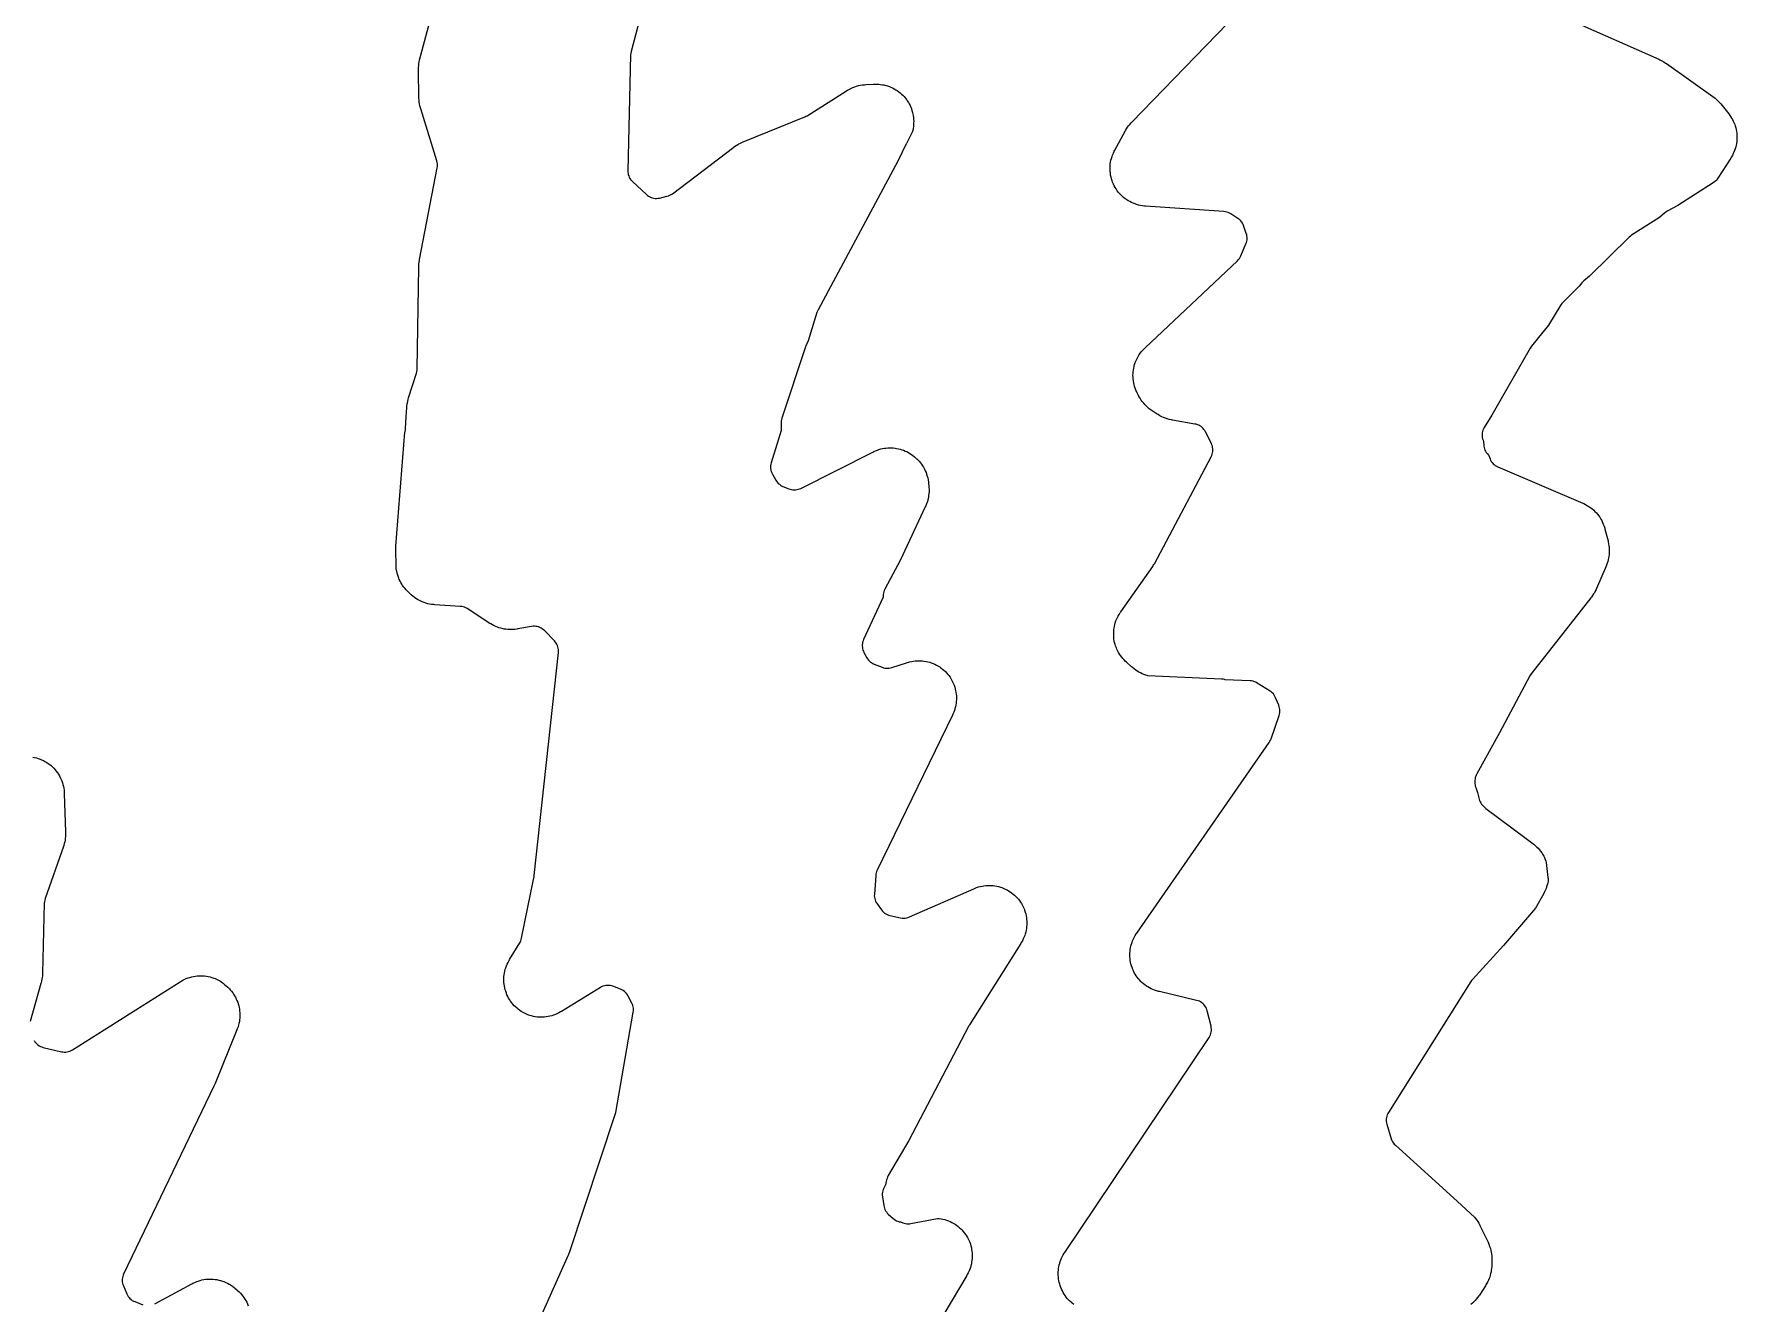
# Model space of a CAD drawing. Header units: millimetres. Extents: x 0 to 194, y 0 to 300.
# Drawn here: x 150.69 to 186.36, y 133.12 to 159.71 of the extents above; entities that cross this region are included whole.
import ezdxf

# ---------------------------------------------------------------- set-up
doc = ezdxf.new("R2010")
doc.units = ezdxf.units.MM
doc.layers.add('CUT', color=7, linetype='CONTINUOUS')

msp = doc.modelspace()

# ---------------------------------------------------------------- linework, layer by layer
at = {"layer": 'CUT'}
for points in [[(164.1508, 162.9396), (163.198, 159.3387), (163.191, 159.3042), (163.1881, 159.2691), (163.1308, 156.8457), (163.1315, 156.8175), (163.1348, 156.7896), (163.1406, 156.7621), (163.1491, 156.7352), (163.16, 156.7093), (163.1733, 156.6845), (163.1889, 156.6611), (163.2066, 156.6392), (163.2262, 156.6191), (163.5195, 156.3459), (163.5419, 156.3269), (163.566, 156.3103), (163.5917, 156.2961), (163.6186, 156.2844), (163.6466, 156.2755), (163.6753, 156.2693), (163.7044, 156.266), (163.7338, 156.2655), (163.763, 156.2679), (163.7919, 156.2731), (163.95, 156.3099), (163.9802, 156.3186), (164.0094, 156.3304), (164.0371, 156.3452), (164.0631, 156.3629), (165.3511, 157.3377), (165.367, 157.3492), (165.3993, 157.3715), (165.4326, 157.3923), (165.4582, 157.4069), (165.4931, 157.4248), (165.5288, 157.4411), (165.5468, 157.4489), (166.8369, 157.9732), (166.861, 157.9842), (166.8841, 157.9974), (167.7122, 158.5203), (167.7319, 158.5321), (167.7719, 158.5546), (167.813, 158.575), (167.8445, 158.5887), (167.8875, 158.6049), (167.9203, 158.6153), (167.9647, 158.6269), (167.9983, 158.634), (168.0437, 158.6411), (168.0893, 158.6458), (168.1122, 158.6476), (168.2782, 158.6564), (168.2998, 158.657), (168.3431, 158.6572), (168.3863, 158.6554), (168.4186, 158.6524), (168.4614, 158.6464), (168.4932, 158.6404), (168.5353, 158.6303), (168.5664, 158.6212), (168.6073, 158.6071), (168.6374, 158.5951), (168.6767, 158.5771), (168.7055, 158.5623), (168.743, 158.5406), (168.7702, 158.5231), (168.8054, 158.498), (168.8309, 158.4779), (168.8635, 158.4495), (168.8869, 158.427), (168.9166, 158.3956), (168.9377, 158.371), (168.9643, 158.3369), (168.983, 158.3104), (169.0062, 158.2739), (169.0222, 158.2458), (169.0418, 158.2072), (169.055, 158.1776), (169.0708, 158.1374), (169.0812, 158.1066), (169.093, 158.065), (169.1004, 158.0335), (169.1082, 157.9909), (169.1124, 157.9588), (169.1161, 157.9157), (169.1173, 157.8833), (169.1168, 157.8401), (169.1149, 157.8077), (169.1103, 157.7647), (169.1052, 157.7327), (169.0965, 157.6904), (169.0896, 157.6636), (168.9665, 157.4162), (168.9622, 157.4076), (168.874, 157.2304), (168.7836, 157.0488), (167.1133, 153.9334), (167.1006, 153.9068), (167.0906, 153.8789), (166.9097, 153.284), (166.8704, 153.2049), (166.8615, 153.1854), (166.8503, 153.1582), (166.8429, 153.138), (166.3573, 151.6656), (166.3493, 151.6365), (166.3442, 151.6067), (166.3422, 151.5766), (166.3394, 151.4082), (166.1331, 150.7295), (166.1258, 150.7002), (166.1214, 150.6703), (166.1201, 150.6401), (166.1219, 150.61), (166.1266, 150.5801), (166.1344, 150.5509), (166.145, 150.5226), (166.1584, 150.4956), (166.2296, 150.3686), (166.2449, 150.3441), (166.2625, 150.3212), (166.2823, 150.3001), (166.3039, 150.281), (166.3273, 150.2641), (166.3523, 150.2495), (166.3785, 150.2373), (166.5047, 150.1861), (166.5315, 150.1767), (166.5591, 150.1698), (166.5872, 150.1656), (166.6155, 150.1641), (166.6439, 150.1653), (166.672, 150.1691), (166.6997, 150.1756), (166.7266, 150.1846), (166.7525, 150.1962), (168.2605, 150.9562), (168.2798, 150.9654), (168.3188, 150.9828), (168.3586, 150.9983), (168.389, 151.0085), (168.4301, 151.0202), (168.4612, 151.0275), (168.5033, 151.0352), (168.535, 151.0395), (168.5776, 151.0432), (168.6096, 151.0444), (168.6523, 151.0441), (168.6843, 151.0423), (168.7268, 151.0379), (168.7584, 151.0331), (168.8003, 151.0247), (168.8314, 151.0169), (168.8723, 151.0045), (168.9024, 150.9938), (168.942, 150.9777), (168.971, 150.9642), (169.0088, 150.9443), (169.0364, 150.9281), (169.0722, 150.9047), (169.0982, 150.886), (169.1316, 150.8593), (169.1637, 150.8312), (169.1794, 150.8167), (169.1828, 150.8134), (169.1987, 150.7972), (169.2296, 150.7642), (169.2588, 150.7296), (169.2794, 150.7027), (169.305, 150.6653), (169.3228, 150.6364), (169.3445, 150.5967), (169.3592, 150.5662), (169.3769, 150.5245), (169.3885, 150.4927), (169.4018, 150.4494), (169.4102, 150.4166), (169.4191, 150.3722), (169.4258, 150.3274), (169.4286, 150.305), (169.4349, 150.2408), (169.4366, 150.2168), (169.4387, 150.1689), (169.4383, 150.1209), (169.4361, 150.085), (169.4305, 150.0373), (169.4245, 150.0018), (169.4139, 149.955), (169.4041, 149.9204), (169.3886, 149.8749), (169.3707, 149.8304), (169.3611, 149.8084), (168.8431, 148.6963), (168.5146, 148.0875), (168.5018, 148.0606), (168.4917, 148.0327), (168.4845, 148.0038), (168.4801, 147.9744), (168.4786, 147.9447), (168.4801, 147.9168), (168.0676, 147.0313), (168.0569, 147.0053), (168.0487, 146.9783), (168.0431, 146.9508), (168.0401, 146.9228), (168.0397, 146.8946), (168.042, 146.8666), (168.0468, 146.8389), (168.0543, 146.8117), (168.0643, 146.7854), (168.0766, 146.7601), (168.1376, 146.6492), (168.1532, 146.6239), (168.1713, 146.6002), (168.1916, 146.5784), (168.214, 146.5587), (168.2382, 146.5414), (168.2641, 146.5265), (168.2912, 146.5143), (168.4555, 146.4501), (168.4835, 146.4407), (168.5123, 146.4341), (168.5416, 146.4304), (168.5712, 146.4295), (168.6007, 146.4316), (168.6298, 146.4366), (168.6583, 146.4445), (168.9695, 146.5467), (168.9905, 146.553), (169.0328, 146.5646), (169.0756, 146.5742), (169.108, 146.5798), (169.1515, 146.5851), (169.1843, 146.5875), (169.2281, 146.5886), (169.261, 146.5878), (169.3047, 146.5847), (169.3373, 146.5807), (169.3806, 146.5732), (169.4126, 146.5661), (169.4549, 146.5545), (169.4862, 146.5443), (169.5271, 146.5286), (169.5572, 146.5154), (169.5965, 146.4958), (169.6251, 146.4797), (169.6623, 146.4564), (169.6892, 146.4376), (169.7239, 146.4107), (169.7489, 146.3894), (169.7808, 146.3593), (169.8036, 146.3356), (169.8325, 146.3026), (169.8529, 146.2768), (169.8784, 146.2411), (169.8961, 146.2135), (169.918, 146.1755), (169.933, 146.1462), (169.9511, 146.1063), (169.9632, 146.0757), (169.9773, 146.0342), (169.9864, 146.0026), (169.9964, 145.9599), (170.0023, 145.9276), (170.0081, 145.8841), (170.0108, 145.8514), (170.0124, 145.8075), (170.0119, 145.7747), (170.0092, 145.7309), (170.0055, 145.6982), (169.9985, 145.6549), (169.9917, 145.6228), (169.9806, 145.5804), (169.9706, 145.549), (169.9554, 145.5079), (169.9382, 145.4676), (169.929, 145.4476), (168.3516, 142.204), (168.3403, 142.1777), (168.3316, 142.1506), (168.3256, 142.1227), (168.3222, 142.0944), (168.2935, 141.6969), (168.2928, 141.6669), (168.2951, 141.6371), (168.3004, 141.6076), (168.3087, 141.5787), (168.3197, 141.5509), (168.3335, 141.5243), (168.3498, 141.4992), (168.4427, 141.3711), (168.4622, 141.3469), (168.4842, 141.3249), (168.5083, 141.3052), (168.5343, 141.2882), (168.5619, 141.2739), (168.5908, 141.2626), (168.6208, 141.2543), (168.8423, 141.2053), (168.8734, 141.2001), (168.9049, 141.1982), (168.9364, 141.1996), (168.9676, 141.2044), (168.9981, 141.2123), (169.0276, 141.2235), (170.3737, 141.8139), (170.3941, 141.8223), (170.4352, 141.838), (170.4771, 141.8516), (170.509, 141.8603), (170.552, 141.8698), (170.5846, 141.8754), (170.6283, 141.8806), (170.6613, 141.8829), (170.7053, 141.8839), (170.7383, 141.883), (170.7823, 141.8796), (170.815, 141.8755), (170.8584, 141.8678), (170.8906, 141.8605), (170.9331, 141.8486), (170.9644, 141.8382), (171.0055, 141.8222), (171.0356, 141.8088), (171.0749, 141.7889), (171.1036, 141.7725), (171.1408, 141.7489), (171.1678, 141.7298), (171.2025, 141.7027), (171.2274, 141.681), (171.2593, 141.6506), (171.282, 141.6267), (171.3107, 141.5932), (171.331, 141.5672), (171.3563, 141.5311), (171.374, 141.5032), (171.3957, 141.4648), (171.4105, 141.4353), (171.4283, 141.395), (171.4401, 141.3642), (171.4539, 141.3224), (171.4627, 141.2905), (171.4723, 141.2475), (171.478, 141.215), (171.4834, 141.1713), (171.4858, 141.1383), (171.4868, 141.0943), (171.486, 141.0613), (171.4828, 141.0173), (171.4787, 140.9845), (171.4712, 140.9411), (171.464, 140.9089), (171.4523, 140.8664), (171.4419, 140.8351), (171.4261, 140.794), (171.4127, 140.7638), (171.3929, 140.7244), (171.3712, 140.686), (171.3599, 140.6671), (170.2832, 138.9636), (170.2769, 138.9531), (170.2686, 138.9386), (170.2627, 138.9279), (169.0152, 136.5452), (168.5846, 135.8081), (168.57, 135.7796), (168.5584, 135.7498), (168.5502, 135.7189), (168.5281, 135.615), (168.4937, 135.5491), (168.4806, 135.5205), (168.4705, 135.4907), (168.4636, 135.46), (168.46, 135.4288), (168.4597, 135.3973), (168.4627, 135.366), (168.4898, 135.1829), (168.4956, 135.1539), (168.5041, 135.1257), (168.5154, 135.0985), (168.5294, 135.0724), (168.5458, 135.0479), (168.5645, 135.0251), (168.5854, 135.0043), (168.6865, 134.9129), (168.7092, 134.8943), (168.7335, 134.8781), (168.7594, 134.8643), (168.7864, 134.853), (168.8144, 134.8445), (168.8432, 134.8387), (168.8555, 134.8375), (168.8628, 134.8331), (168.8892, 134.8207), (168.9166, 134.8109), (168.9449, 134.8038), (168.9737, 134.7995), (169.0029, 134.798), (169.032, 134.7994), (169.0608, 134.8035), (169.6187, 134.9119), (169.6349, 134.9145), (169.6488, 134.9131), (169.6929, 134.9062), (169.7257, 134.8995), (169.7689, 134.8883), (169.8041, 134.8773), (169.8456, 134.862), (169.8787, 134.848), (169.9181, 134.829), (169.9469, 134.8133), (169.9843, 134.7905), (170.0115, 134.772), (170.0465, 134.7457), (170.0717, 134.7247), (170.104, 134.6951), (170.1271, 134.6718), (170.1563, 134.6391), (170.177, 134.6137), (170.203, 134.5784), (170.2211, 134.551), (170.2435, 134.5134), (170.2589, 134.4844), (170.2775, 134.4447), (170.29, 134.4143), (170.3046, 134.3731), (170.3141, 134.3416), (170.3247, 134.2991), (170.3311, 134.2669), (170.3375, 134.2236), (170.3407, 134.1909), (170.3428, 134.1472), (170.3428, 134.1144), (170.3407, 134.0706), (170.3376, 134.0379), (170.3312, 133.9946), (170.3249, 133.9624), (170.3143, 133.9199), (170.3049, 133.8884), (170.2903, 133.8471), (170.2778, 133.8168), (170.2592, 133.7771), (170.2388, 133.7384), (170.228, 133.7193), (168.1529, 130.2196)], [(160.557, 131.1637), (161.8905, 134.1525), (161.8962, 134.1662), (161.9036, 134.1852), (161.9086, 134.1992), (162.867, 137.0853), (162.8732, 137.1066), (162.8778, 137.1282), (163.245, 139.2299), (163.2485, 139.2576), (163.2495, 139.2855), (163.2478, 139.3134), (163.2435, 139.341), (163.2367, 139.3681), (163.2274, 139.3944), (163.2157, 139.4198), (163.1384, 139.5688), (163.1226, 139.5956), (163.1041, 139.6207), (163.0831, 139.6438), (163.0599, 139.6645), (163.0346, 139.6827), (163.0075, 139.6982), (162.979, 139.7108), (162.819, 139.7718), (162.7899, 139.7813), (162.7601, 139.7877), (162.7297, 139.791), (162.6992, 139.7913), (162.6688, 139.7884), (162.6388, 139.7824), (162.6096, 139.7735), (162.5815, 139.7616), (162.5547, 139.7469), (161.7431, 139.2466), (161.7238, 139.2354), (161.6849, 139.2139), (161.6449, 139.1944), (161.6142, 139.1813), (161.5725, 139.1659), (161.5407, 139.1559), (161.4976, 139.1446), (161.465, 139.1378), (161.421, 139.1309), (161.3879, 139.1273), (161.3435, 139.1247), (161.3101, 139.1245), (161.2657, 139.1263), (161.2325, 139.1293), (161.1884, 139.1355), (161.1557, 139.1418), (161.1124, 139.1524), (161.0805, 139.1618), (161.0385, 139.1766), (161.0076, 139.1892), (160.9673, 139.208), (160.9379, 139.2236), (160.8996, 139.2464), (160.8718, 139.2648), (160.836, 139.2912), (160.8102, 139.3122), (160.7771, 139.342), (160.7535, 139.3656), (160.7236, 139.3985), (160.7024, 139.4242), (160.6758, 139.46), (160.6573, 139.4877), (160.6344, 139.5258), (160.6187, 139.5552), (160.5997, 139.5955), (160.587, 139.6263), (160.5721, 139.6682), (160.5624, 139.7001), (160.5517, 139.7433), (160.5453, 139.776), (160.5389, 139.8201), (160.5358, 139.8532), (160.5337, 139.8977), (160.5339, 139.931), (160.5363, 139.9755), (160.5397, 140.0086), (160.5465, 140.0526), (160.5531, 140.0853), (160.5642, 140.1284), (160.5741, 140.1602), (160.5894, 140.202), (160.6024, 140.2327), (160.6217, 140.2728), (160.643, 140.3118), (160.6541, 140.3311), (160.8674, 140.6804), (160.88, 140.7032), (160.8906, 140.727), (160.8991, 140.7517), (160.9054, 140.777), (161.1632, 142.0447), (161.1656, 142.0584), (161.1686, 142.0773), (161.1704, 142.0912), (161.6753, 146.7615), (161.677, 146.7908), (161.6759, 146.8201), (161.6719, 146.8492), (161.6651, 146.8777), (161.6555, 146.9054), (161.6433, 146.9321), (161.6285, 146.9574), (161.6113, 146.9812), (161.5919, 147.0032), (161.3827, 147.2178), (161.3613, 147.2377), (161.3382, 147.2554), (161.3134, 147.2707), (161.2873, 147.2836), (161.26, 147.2939), (161.2319, 147.3015), (161.2032, 147.3063), (161.1741, 147.3084), (161.145, 147.3076), (161.1161, 147.3039), (160.8245, 147.2528), (160.8038, 147.2497), (160.7623, 147.2444), (160.7205, 147.241), (160.6891, 147.24), (160.6472, 147.2405), (160.6159, 147.2424), (160.5742, 147.2468), (160.5432, 147.2516), (160.5021, 147.2599), (160.4717, 147.2675), (160.4316, 147.2796), (160.402, 147.29), (160.3632, 147.3058), (160.3346, 147.3189), (160.2975, 147.3382), (160.2612, 147.3592), (160.2433, 147.3701), (159.7636, 147.6788), (159.7372, 147.694), (159.7093, 147.7064), (159.6804, 147.7159), (159.6506, 147.7224), (159.6203, 147.7259), (159.0886, 147.7597), (159.0661, 147.7616), (159.0215, 147.7667), (158.9771, 147.7741), (158.9441, 147.7812), (158.9007, 147.7929), (158.8686, 147.8033), (158.8266, 147.8193), (158.7957, 147.8328), (158.7555, 147.853), (158.7261, 147.8695), (158.6881, 147.8936), (158.6605, 147.913), (158.6251, 147.9407), (158.5911, 147.9701), (158.5744, 147.9853), (158.5282, 148.0295), (158.5136, 148.0442), (158.485, 148.0742), (158.4579, 148.1055), (158.4386, 148.1298), (158.4145, 148.1634), (158.3975, 148.1894), (158.3766, 148.2252), (158.3621, 148.2526), (158.3445, 148.2901), (158.3326, 148.3188), (158.3186, 148.3577), (158.3063, 148.3973), (158.3006, 148.4172), (158.2824, 148.4875), (158.2805, 148.4956), (158.2742, 148.9887), (158.4606, 151.3748), (158.4643, 151.3884), (158.4707, 151.4193), (158.4739, 151.4508), (158.4857, 151.6957), (158.5008, 151.888), (158.5035, 151.9136), (158.5104, 151.9646), (158.5203, 152.0152), (158.533, 152.0651), (158.5401, 152.0899), (158.7053, 152.6104), (158.7127, 152.6386), (158.7174, 152.6674), (158.7193, 152.6965), (158.7523, 154.829), (158.753, 154.8488), (158.7554, 154.8884), (158.7595, 154.9278), (158.7653, 154.967), (158.7687, 154.9866), (159.1407, 156.9031), (159.1449, 156.9323), (159.1462, 156.9619), (159.1446, 156.9914), (159.1401, 157.0206), (159.1327, 157.0492), (158.7933, 158.1423), (158.7875, 158.1628), (158.7768, 158.2041), (158.7681, 158.2459), (158.763, 158.2774), (158.7583, 158.3198), (158.7556, 158.3624), (158.7547, 158.3837), (158.7454, 158.9466), (158.7456, 158.9675), (158.7468, 159.0093), (158.75, 159.051), (158.7539, 159.0821), (158.7609, 159.1233), (158.7699, 159.1642), (158.7749, 159.1845), (159.685, 162.5708)], [(172.4709, 133.1101), (172.4375, 133.136), (172.4133, 133.1565), (172.3825, 133.1854), (172.3604, 133.2081), (172.3324, 133.2397), (172.3126, 133.2644), (172.2876, 133.2986), (172.2702, 133.325), (172.2486, 133.3613), (172.2313, 133.3937), (172.2132, 133.4319), (172.1991, 133.4658), (172.1847, 133.5055), (172.1753, 133.5358), (172.1646, 133.5767), (172.1581, 133.6077), (172.1513, 133.6494), (172.1478, 133.6808), (172.1449, 133.723), (172.1443, 133.7547), (172.1455, 133.7969), (172.1478, 133.8285), (172.153, 133.8704), (172.1583, 133.9016), (172.1673, 133.9429), (172.1755, 133.9735), (172.1884, 134.0138), (172.1994, 134.0434), (172.216, 134.0823), (172.2298, 134.1108), (172.2499, 134.148), (172.2718, 134.1841), (172.2832, 134.2019), (175.3022, 138.699), (175.3182, 138.7257), (175.3313, 138.7539), (175.3414, 138.7834), (175.3485, 138.8137), (175.3523, 138.8446), (175.353, 138.8757), (175.3504, 138.9067), (175.3445, 138.9373), (175.2665, 139.2571), (175.2579, 139.2859), (175.2465, 139.3137), (175.2323, 139.3402), (175.2156, 139.3652), (175.1965, 139.3884), (175.1751, 139.4095), (175.1517, 139.4284), (175.1266, 139.4448), (175.0999, 139.4587), (175.072, 139.4698), (175.0431, 139.4781), (174.2633, 139.6599), (174.2421, 139.6654), (174.2, 139.6774), (174.1585, 139.6915), (174.1279, 139.7035), (174.088, 139.7215), (174.0588, 139.7365), (174.0208, 139.7583), (173.9931, 139.776), (173.9574, 139.8014), (173.9316, 139.8217), (173.8986, 139.8505), (173.8749, 139.8733), (173.8448, 139.9051), (173.8234, 139.93), (173.7966, 139.9647), (173.7777, 139.9916), (173.7544, 140.0286), (173.7382, 140.0572), (173.7186, 140.0964), (173.7053, 140.1264), (173.6896, 140.1673), (173.6793, 140.1985), (173.6676, 140.2408), (173.6604, 140.2728), (173.6529, 140.316), (173.6489, 140.3486), (173.6456, 140.3923), (173.6447, 140.4251), (173.6457, 140.4689), (173.648, 140.5016), (173.6533, 140.5451), (173.6588, 140.5775), (173.6682, 140.6203), (173.6769, 140.652), (173.6904, 140.6937), (173.7021, 140.7243), (173.7197, 140.7645), (173.7343, 140.7939), (173.7557, 140.8322), (173.7789, 140.8693), (173.7909, 140.8876), (176.5637, 144.8791), (176.5783, 144.9022), (176.5906, 144.9266), (176.6008, 144.952), (176.7703, 145.4407), (176.7789, 145.4707), (176.7845, 145.5015), (176.7868, 145.5326), (176.7858, 145.5638), (176.7816, 145.5948), (176.7742, 145.6251), (176.7637, 145.6546), (176.6973, 145.8137), (176.684, 145.8414), (176.668, 145.8675), (176.6495, 145.8919), (176.6285, 145.9143), (176.6054, 145.9344), (176.5803, 145.952), (176.312, 146.1211), (176.2847, 146.1364), (176.256, 146.1487), (176.2261, 146.158), (176.1954, 146.1641), (176.1643, 146.167), (175.6385, 146.1885), (175.6268, 146.1922), (175.5958, 146.1987), (175.5644, 146.2018), (174.0195, 146.2737), (174.0105, 146.2759), (173.9784, 146.2855), (173.9362, 146.3004), (173.9052, 146.3131), (173.8647, 146.3321), (173.8351, 146.3478), (173.7967, 146.3707), (173.7688, 146.3893), (173.7329, 146.4159), (173.6983, 146.4443), (173.6814, 146.4589), (173.5712, 146.559), (173.5555, 146.5739), (173.5248, 146.6046), (173.4956, 146.6368), (173.4749, 146.6619), (173.449, 146.6966), (173.4308, 146.7236), (173.4083, 146.7608), (173.3929, 146.7894), (173.3741, 146.8285), (173.3614, 146.8584), (173.3465, 146.8992), (173.3368, 146.9302), (173.3259, 146.9722), (173.3192, 147.0041), (173.3124, 147.0469), (173.3088, 147.0793), (173.3061, 147.1226), (173.3057, 147.1551), (173.3072, 147.1985), (173.3099, 147.2309), (173.3156, 147.2739), (173.3214, 147.3059), (173.3312, 147.3482), (173.34, 147.3795), (173.3539, 147.4206), (173.3657, 147.4509), (173.3835, 147.4905), (173.3982, 147.5195), (173.4196, 147.5572), (173.4429, 147.5939), (173.455, 147.6119), (174.1245, 148.5619), (174.1348, 148.5776), (174.1483, 148.5995), (174.1576, 148.6159), (175.3487, 150.8564), (175.3609, 150.8823), (175.3706, 150.9092), (175.3777, 150.937), (175.3821, 150.9653), (175.3837, 150.9939), (175.3827, 151.0225), (175.3789, 151.0509), (175.3724, 151.0788), (175.3633, 151.106), (175.3517, 151.1321), (175.2257, 151.3822), (175.212, 151.4066), (175.196, 151.4297), (175.1779, 151.4511), (175.158, 151.4707), (175.1363, 151.4884), (175.113, 151.504), (175.0884, 151.5174), (175.0626, 151.5284), (175.0359, 151.5369), (175.0086, 151.5429), (174.5377, 151.6238), (174.5149, 151.6283), (174.4695, 151.6386), (174.4247, 151.6511), (174.3917, 151.6623), (174.3484, 151.6794), (174.3167, 151.6939), (174.2755, 151.7154), (174.2354, 151.739), (174.2156, 151.7513), (174.109, 151.8218), (174.0898, 151.8352), (174.0521, 151.863), (174.0159, 151.8928), (173.99, 151.9164), (173.9572, 151.9498), (173.9339, 151.976), (173.9046, 152.0126), (173.8842, 152.0411), (173.8589, 152.0805), (173.8357, 152.1211), (173.8246, 152.1418), (173.7983, 152.194), (173.7889, 152.214), (173.7709, 152.2545), (173.755, 152.2959), (173.7446, 152.3274), (173.7328, 152.3701), (173.7256, 152.4025), (173.7181, 152.4462), (173.714, 152.4792), (173.7109, 152.5234), (173.7101, 152.5566), (173.7113, 152.6009), (173.7138, 152.634), (173.7193, 152.6779), (173.7251, 152.7106), (173.7349, 152.7539), (173.7439, 152.7858), (173.7579, 152.8279), (173.7699, 152.8588), (173.788, 152.8993), (173.8031, 152.9289), (173.8251, 152.9673), (173.8429, 152.9953), (173.8686, 153.0314), (173.8891, 153.0575), (173.9182, 153.0909), (173.9489, 153.1229), (173.9647, 153.1385), (175.8985, 154.9616), (175.9198, 154.9838), (175.9387, 155.0081), (175.955, 155.0342), (175.9685, 155.0619), (176.0768, 155.3149), (176.0866, 155.3411), (176.0939, 155.3681), (176.0986, 155.3957), (176.1008, 155.4236), (176.1004, 155.4516), (176.0973, 155.4794), (176.0917, 155.5068), (176.0836, 155.5335), (176.0255, 155.6966), (176.0148, 155.7227), (176.0017, 155.7477), (175.9863, 155.7714), (175.9688, 155.7935), (175.9492, 155.8138), (175.9279, 155.8322), (175.9049, 155.8485), (175.7562, 155.9439), (175.7301, 155.9589), (175.7026, 155.9711), (175.6741, 155.9806), (175.6447, 155.9871), (175.6149, 155.9907), (173.973, 156.1041), (173.9506, 156.1062), (173.906, 156.1115), (173.8617, 156.1191), (173.8288, 156.1264), (173.7855, 156.1384), (173.7535, 156.1489), (173.7116, 156.1651), (173.6808, 156.1788), (173.6407, 156.1991), (173.6114, 156.2158), (173.5736, 156.24), (173.5461, 156.2596), (173.5109, 156.2874), (173.4855, 156.3096), (173.4532, 156.3408), (173.4302, 156.3654), (173.4012, 156.3998), (173.3807, 156.4265), (173.3553, 156.4636), (173.3376, 156.4922), (173.316, 156.5316), (173.3012, 156.5619), (173.2836, 156.6033), (173.272, 156.6349), (173.2586, 156.6778), (173.2502, 156.7104), (173.2412, 156.7545), (173.2361, 156.7877), (173.2315, 156.8325), (173.2297, 156.8661), (173.2296, 156.911), (173.2312, 156.9447), (173.2356, 156.9894), (173.2405, 157.0227), (173.2493, 157.0668), (173.2576, 157.0995), (173.2708, 157.1424), (173.2822, 157.1741), (173.2996, 157.2155), (173.3191, 157.2561), (173.3293, 157.2761), (173.5448, 157.673), (173.5549, 157.6907), (173.5759, 157.7256), (173.5986, 157.7595), (173.6167, 157.7842), (173.6423, 157.8159), (173.6693, 157.8465), (173.6831, 157.8614), (176.7986, 161.0783)], [(182.884, 159.9894), (184.7254, 159.1776), (184.7462, 159.1678), (184.7871, 159.1472), (184.8269, 159.1245), (184.8656, 159.0999), (184.8846, 159.087), (185.9016, 158.3624), (186.0246, 158.2439), (186.1872, 158.0351), (186.1999, 158.018), (186.2244, 157.9833), (186.2473, 157.9474), (186.2631, 157.9197), (186.2825, 157.8818), (186.2957, 157.8527), (186.3114, 157.8132), (186.3217, 157.783), (186.3336, 157.7421), (186.341, 157.7111), (186.349, 157.6693), (186.3535, 157.6378), (186.3575, 157.5954), (186.359, 157.5635), (186.359, 157.521), (186.3574, 157.4891), (186.3534, 157.4467), (186.3488, 157.4152), (186.3408, 157.3734), (186.3333, 157.3424), (186.3214, 157.3015), (186.311, 157.2714), (186.2952, 157.2319), (186.282, 157.2028), (186.2626, 157.165), (186.2414, 157.1281), (186.2304, 157.1099), (185.9605, 156.6874), (185.9476, 156.6684), (185.9277, 156.6405), (185.9115, 156.6278), (185.8771, 156.6033), (185.8596, 156.5915), (185.1231, 156.1182), (184.8971, 155.997), (184.8705, 155.9809), (184.8457, 155.9621), (184.7346, 155.8685), (184.1514, 155.4938), (184.1263, 155.4758), (184.1032, 155.4553), (183.2702, 154.6356), (183.1541, 154.5378), (183.1324, 154.5177), (183.1129, 154.4956), (183.0578, 154.4266), (182.7171, 154.0914), (182.6936, 154.0653), (182.6732, 154.0367), (182.4094, 153.6151), (182.056, 153.1728), (182.0421, 153.1539), (182.0297, 153.134), (181.2279, 151.7269), (181.0672, 151.4701), (181.0523, 151.4433), (181.0402, 151.4151), (181.0311, 151.3859), (181.0249, 151.3559), (181.0219, 151.3254), (181.022, 151.2947), (181.0252, 151.2643), (181.0315, 151.2343), (181.0409, 151.2051), (181.0513, 151.1775), (181.0554, 151.103), (181.0581, 151.0757), (181.0634, 151.0488), (181.071, 151.0225), (181.0811, 150.9971), (181.0934, 150.9726), (181.1079, 150.9493), (181.1244, 150.9275), (181.163, 150.8812), (181.1882, 150.8143), (181.2003, 150.7866), (181.2151, 150.7603), (181.2325, 150.7355), (181.2523, 150.7127), (181.2743, 150.6919), (181.2982, 150.6735), (181.3239, 150.6576), (181.3511, 150.6443), (183.1287, 149.8851), (183.1495, 149.8756), (183.1906, 149.8555), (183.2306, 149.8333), (183.2597, 149.8152), (183.2973, 149.7891), (183.3245, 149.7682), (183.3592, 149.7384), (183.384, 149.7148), (183.4156, 149.6816), (183.4379, 149.6556), (183.4659, 149.6194), (183.4855, 149.5912), (183.5096, 149.5524), (183.5262, 149.5224), (183.5463, 149.4813), (183.5598, 149.4497), (183.5756, 149.4068), (183.5893, 149.3631), (183.5955, 149.3411), (183.6588, 149.0946), (183.6635, 149.0741), (183.6721, 149.0328), (183.6787, 148.9912), (183.6822, 148.9599), (183.6849, 148.9178), (183.6854, 148.8863), (183.6842, 148.8442), (183.6818, 148.8127), (183.6766, 148.7709), (183.6712, 148.7398), (183.6622, 148.6987), (183.6539, 148.6682), (183.641, 148.6281), (183.6263, 148.5886), (183.6185, 148.5691), (183.4167, 148.0977), (183.4086, 148.0798), (183.3916, 148.0444), (183.3731, 148.0099), (183.3581, 147.9846), (183.3367, 147.9517), (183.3138, 147.9199), (183.302, 147.9042), (182.0511, 146.3123), (182.0358, 146.291), (182.0224, 146.2684), (181.3875, 145.0804), (180.91, 144.22), (180.8974, 144.1946), (180.8873, 144.1681), (180.8797, 144.1408), (180.8748, 144.1129), (180.8725, 144.0846), (180.8726, 144.0766), (180.8719, 144.0723), (180.8698, 144.0445), (180.8704, 144.0167), (180.8735, 143.989), (180.8792, 143.9617), (180.8874, 143.9351), (180.9245, 143.8319), (180.9606, 143.6904), (180.9691, 143.6627), (180.9801, 143.6361), (180.9937, 143.6106), (181.0097, 143.5865), (181.028, 143.5641), (181.0425, 143.5494), (181.056, 143.533), (181.0767, 143.5123), (181.0993, 143.4936), (181.9452, 142.8641), (182.0844, 142.7589), (182.1022, 142.7448), (182.1369, 142.7157), (182.1701, 142.6849), (182.1937, 142.6606), (182.2237, 142.6266), (182.2448, 142.6001), (182.2712, 142.5632), (182.2895, 142.5347), (182.3121, 142.4954), (182.3274, 142.4652), (182.3459, 142.4238), (182.3582, 142.3922), (182.3665, 142.3669), (182.4018, 142.0477), (182.4037, 142.0257), (182.4064, 141.9817), (182.4064, 141.9814), (182.4052, 141.9735), (182.396, 141.9284), (182.3874, 141.895), (182.3737, 141.8511), (182.3617, 141.8188), (182.3435, 141.7766), (182.3233, 141.7353), (182.3126, 141.7149), (182.1414, 141.4075), (181.4676, 140.6271), (180.8182, 139.9126), (180.8014, 139.8924), (180.7865, 139.8709), (179.0589, 137.1315), (179.0448, 137.1065), (179.0331, 137.0803), (179.024, 137.0531), (179.0175, 137.0251), (179.0138, 136.9966), (179.0127, 136.968), (179.0144, 136.9393), (179.0189, 136.911), (179.026, 136.8831), (179.12, 136.5777), (179.1312, 136.5474), (179.1455, 136.5186), (179.1628, 136.4914), (179.1829, 136.4662), (179.2056, 136.4434), (180.5024, 135.2711), (180.8679, 134.9305), (180.8853, 134.9093), (180.9115, 134.8744), (180.9297, 134.8473), (180.9523, 134.81), (180.9731, 134.7716), (180.983, 134.7522), (181.146, 134.4129), (181.1549, 134.3931), (181.1718, 134.3532), (181.1867, 134.3125), (181.1964, 134.2815), (181.2074, 134.2395), (181.214, 134.2077), (181.2209, 134.1649), (181.2245, 134.1326), (181.2272, 134.0893), (181.2278, 134.046), (181.2275, 134.0243), (181.2241, 133.925), (181.223, 133.9046), (181.2197, 133.864), (181.2146, 133.8235), (181.2095, 133.7933), (181.2007, 133.7535), (181.1928, 133.724), (181.1805, 133.6851), (181.17, 133.6564), (181.1542, 133.6187), (181.1411, 133.5911), (181.122, 133.5551), (181.1013, 133.5199), (181.0905, 133.5026), (180.9639, 133.3087), (180.9511, 133.2903), (180.9248, 133.254), (180.8967, 133.2192), (180.8744, 133.1941), (180.843, 133.1622), (180.8183, 133.1395), (180.7838, 133.1109)], [(150.6698, 144.5692), (150.7029, 144.5629), (150.7466, 144.5524), (150.7789, 144.5429), (150.8213, 144.528), (150.8525, 144.5153), (150.8933, 144.4963), (150.9231, 144.4806), (150.9617, 144.4576), (150.9898, 144.439), (151.0259, 144.4123), (151.052, 144.3909), (151.0853, 144.3607), (151.1091, 144.3369), (151.1392, 144.3035), (151.1605, 144.2774), (151.1871, 144.2412), (151.2057, 144.2131), (151.2286, 144.1744), (151.2443, 144.1446), (151.2632, 144.1038), (151.2759, 144.0726), (151.2906, 144.0301), (151.3001, 143.9978), (151.3105, 143.9541), (151.3167, 143.921), (151.3227, 143.8764), (151.3265, 143.8316), (151.3279, 143.8092), (151.3556, 143.0072), (151.3558, 142.9863), (151.3553, 142.9446), (151.3529, 142.9028), (151.3496, 142.8717), (151.3433, 142.8304), (151.3372, 142.7997), (151.3271, 142.7592), (151.3151, 142.7192), (151.3087, 142.6993), (150.9262, 141.6075), (150.9174, 141.5776), (150.9118, 141.5469), (150.9094, 141.5157), (150.8731, 140.0455), (150.8722, 140.0264), (150.8696, 139.9881), (150.8654, 139.95), (150.8611, 139.9216), (150.8536, 139.884), (150.8446, 139.8467), (150.8397, 139.8282), (150.6105, 139.0328)], [(150.6939, 138.6356), (150.7106, 138.6101), (150.7297, 138.5863), (150.7511, 138.5646), (150.7746, 138.5453), (150.8, 138.5283), (150.8269, 138.5141), (150.8552, 138.5027), (150.8844, 138.4942), (151.2694, 138.4032), (151.2987, 138.3977), (151.3284, 138.3953), (151.3582, 138.3958), (151.3879, 138.3992), (151.417, 138.4056), (151.4453, 138.4148), (151.4726, 138.4268), (151.4986, 138.4414), (153.7553, 139.8663), (153.7743, 139.8777), (153.813, 139.8995), (153.8526, 139.9194), (153.8831, 139.9328), (153.9245, 139.9487), (153.9561, 139.959), (153.9989, 139.9707), (154.0314, 139.9779), (154.0751, 139.9853), (154.1081, 139.9893), (154.1524, 139.9924), (154.1856, 139.9931), (154.23, 139.9918), (154.2631, 139.9892), (154.3072, 139.9835), (154.3399, 139.9777), (154.3831, 139.9677), (154.4151, 139.9587), (154.4572, 139.9445), (154.4881, 139.9324), (154.5286, 139.9141), (154.5582, 139.899), (154.5967, 139.8768), (154.6246, 139.8588), (154.6607, 139.833), (154.6868, 139.8124), (154.7201, 139.7831), (154.752, 139.7523), (154.7676, 139.7364), (154.7869, 139.7158), (154.8011, 139.6999), (154.8287, 139.6674), (154.8548, 139.6336), (154.8731, 139.6074), (154.8959, 139.5713), (154.9117, 139.5435), (154.9309, 139.5054), (154.944, 139.4762), (154.9595, 139.4364), (154.9697, 139.4061), (154.9814, 139.3651), (154.9887, 139.3339), (154.9965, 139.292), (155.0008, 139.2603), (155.0046, 139.2177), (155.0059, 139.1858), (155.0056, 139.1431), (155.0039, 139.1112), (154.9995, 139.0687), (154.9948, 139.0371), (154.9864, 138.9952), (154.9787, 138.9642), (154.9664, 138.9233), (154.9522, 138.8831), (154.9447, 138.8631), (154.487, 137.7386), (154.4816, 137.7259), (154.4676, 137.6942), (154.4617, 137.6816), (152.5711, 133.7484), (152.56, 133.7223), (152.5515, 133.6953), (152.5455, 133.6676), (152.5422, 133.6395), (152.5415, 133.6111), (152.5436, 133.5829), (152.5482, 133.555), (152.5555, 133.5276), (152.5654, 133.501), (152.637, 133.3326), (152.65, 133.3057), (152.6657, 133.2803), (152.6837, 133.2566), (152.7041, 133.2348), (152.7265, 133.2151), (152.7508, 133.1977), (152.7766, 133.1828), (152.8039, 133.1706), (152.9705, 133.1055)], [(153.223, 133.1213), (154.0006, 133.5439), (154.0206, 133.5542), (154.061, 133.5736), (154.1024, 133.591), (154.134, 133.6025), (154.1769, 133.6156), (154.2095, 133.6239), (154.2535, 133.6328), (154.2868, 133.6377), (154.3315, 133.6421), (154.365, 133.6438), (154.4099, 133.6437), (154.4435, 133.642), (154.4882, 133.6375), (154.5214, 133.6324), (154.5654, 133.6235), (154.598, 133.6151), (154.6408, 133.6018), (154.6724, 133.5903), (154.7138, 133.5728), (154.744, 133.5582), (154.7834, 133.5366), (154.8121, 133.519), (154.8491, 133.4937), (154.8848, 133.4665), (154.9024, 133.4525), (154.9396, 133.4211), (154.956, 133.4066), (154.9881, 133.3768), (155.0187, 133.3455), (155.0405, 133.3209), (155.0679, 133.2868), (155.0872, 133.2602), (155.1111, 133.2235), (155.1277, 133.1952), (155.148, 133.1564), (155.1617, 133.1266), (155.1781, 133.086)]]:
    msp.add_lwpolyline(points, dxfattribs=at)

doc.saveas('drawing.dxf')
